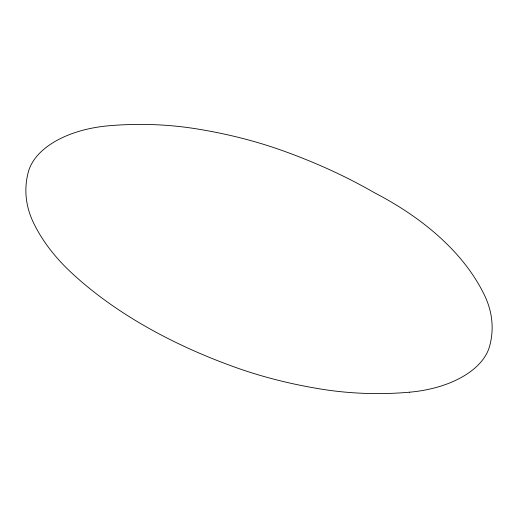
<?xml version="1.0" encoding="UTF-8"?>
<svg xmlns="http://www.w3.org/2000/svg" width="518" height="518" viewBox="0 0 518 518"><rect width="100%" height="100%" fill="white"/><g stroke="black" fill="none" stroke-linecap="round" stroke-linejoin="round"><path stroke-width="0.78" d="M409.615 392.191A95.759 55.284 0 0 0 489.691 345.959A209.382 120.888 0 0 0 484.479 295.189A373.31 215.527 0 0 0 374.1 192.547A508.385 293.512 0 0 0 282.75 150.706A332.977 192.243 0 0 0 196.322 128.82A209.382 120.888 0 0 0 108.385 125.809A95.759 55.284 0 0 0 28.309 172.041A209.382 120.888 0 0 0 33.521 222.811A332.977 192.243 0 0 0 71.426 272.714A508.385 293.512 0 0 0 235.25 367.294A332.977 192.243 0 0 0 321.678 389.18A209.382 120.888 0 0 0 409.615 392.191"/></g></svg>
